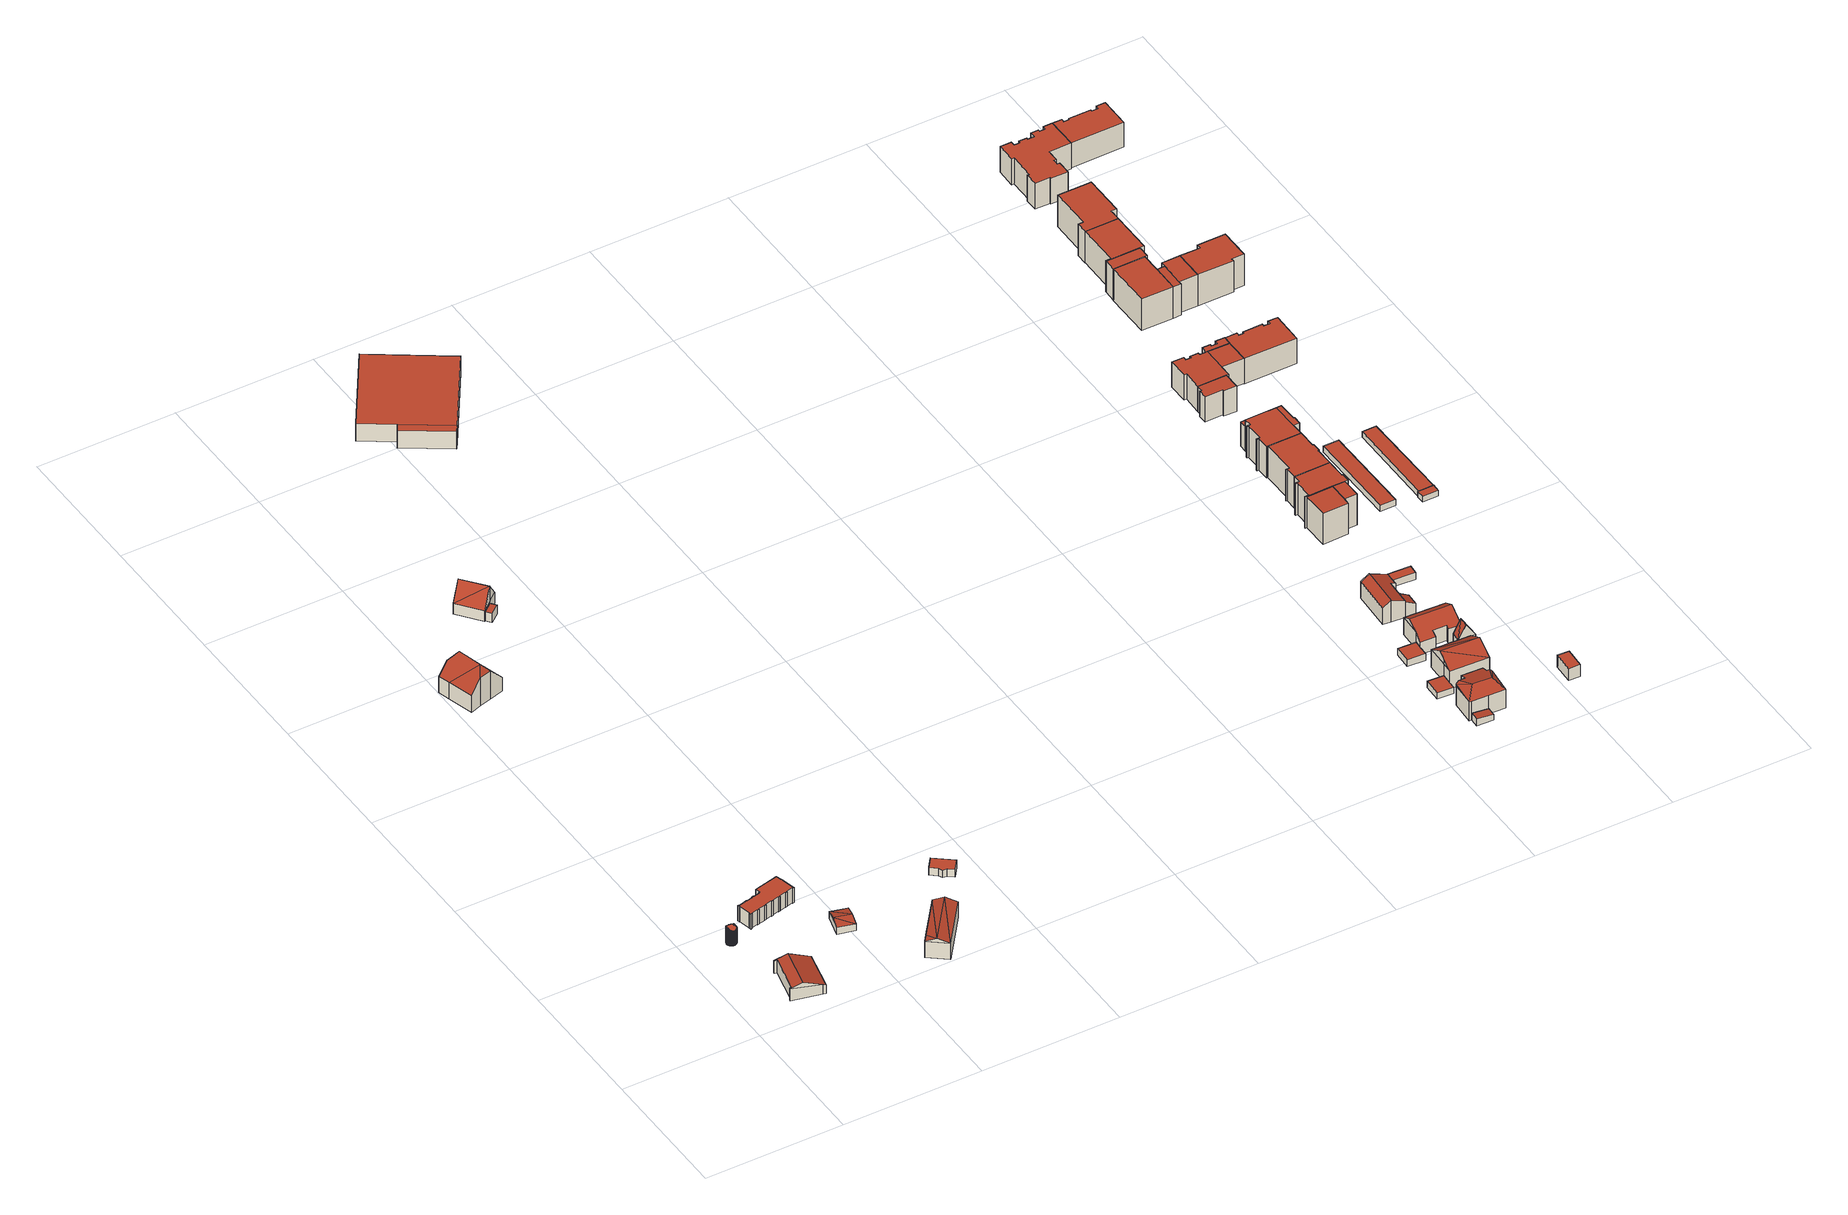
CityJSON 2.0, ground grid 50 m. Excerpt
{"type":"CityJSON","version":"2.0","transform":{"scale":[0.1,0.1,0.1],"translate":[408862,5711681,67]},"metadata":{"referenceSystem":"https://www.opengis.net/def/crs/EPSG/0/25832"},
"CityObjects":{
"building1":{"type":"Building","attributes":{"Gemeindeschluessel":"05978036","Geometrietyp2DReferenz":"3000","function":"31001_3036","roofType":"5000","measuredHeight":6.42},"geometry":[{"type":"MultiSurface","lod":"2","boundaries":[[[0,1,2,3]],[[1,4,5,2]],[[4,6,7,5]],[[6,8,9,7]],[[8,10,11,9]],[[10,12,13,11]],[[12,14,15,13]],[[14,16,17,15]],[[16,18,19,17]],[[18,0,3,19]],[[18,16,14,12,20,21]],[[6,4,1,0,21,20,10,8]],[[12,10,20]],[[0,18,21]],[[3,2,5,7,9,11,13,15,17,19]]],"semantics":{"surfaces":[{"type":"WallSurface"},{"type":"RoofSurface"},{"type":"GroundSurface"}],"values":[0,0,0,0,0,0,0,0,0,0,1,1,0,0,2]}}]},
"building2":{"type":"Building","attributes":{"Gemeindeschluessel":"05978036","Geometrietyp2DReferenz":"3000","function":"31001_9998","roofType":"5000","measuredHeight":7.36},"geometry":[{"type":"MultiSurface","lod":"2","boundaries":[[[22,23,24,25]],[[23,26,27,24]],[[26,28,29,27]],[[28,30,31,29]],[[30,32,33,31]],[[32,34,35,33]],[[34,36,37,35]],[[36,38,39,37]],[[38,40,41,39]],[[40,42,43,41]],[[42,44,45,43]],[[44,46,47,45]],[[46,48,49,47]],[[48,50,51,49]],[[50,52,53,51]],[[52,54,55,53]],[[54,56,57,55]],[[56,58,59,57]],[[58,60,61,59]],[[60,62,63,61]],[[62,64,65,63]],[[64,66,67,65]],[[66,68,69,67]],[[68,70,71,69]],[[70,72,73,71]],[[72,74,75,73]],[[74,76,77,75]],[[76,78,79,77]],[[78,80,81,79]],[[80,82,83,81]],[[82,84,85,83]],[[84,86,87,85]],[[86,88,89,87]],[[88,90,91,89]],[[90,92,93,91]],[[92,94,95,93]],[[94,96,97,95]],[[96,98,99,97]],[[98,100,101,99]],[[100,102,103,101]],[[102,104,105,103]],[[104,22,25,105]],[[38,36,34,32,30,28,106,107,108,44,42,40]],[[106,26,23,22,104,102,100,98,96,94,92,90,88,86,84,82,80,109,107]],[[48,46,108,107,109,78,76,74,72,70,68,66,64,62,60,58,56,54,52,50]],[[80,78,109]],[[28,26,106]],[[46,44,108]],[[25,24,27,29,31,33,35,37,39,41,43,45,47,49,51,53,55,57,59,61,63,65,67,69,71,73,75,77,79,81,83,85,87,89,91,93,95,97,99,101,103,105]]],"semantics":{"surfaces":[{"type":"WallSurface"},{"type":"RoofSurface"},{"type":"GroundSurface"}],"values":[0,0,0,0,0,0,0,0,0,0,0,0,0,0,0,0,0,0,0,0,0,0,0,0,0,0,0,0,0,0,0,0,0,0,0,0,0,0,0,0,0,0,1,1,1,0,0,0,2]}}]},
"building3":{"type":"Building","attributes":{"Gemeindeschluessel":"05978036","Geometrietyp2DReferenz":"3000","function":"31001_2000","roofType":"1000","measuredHeight":6},"geometry":[{"type":"MultiSurface","lod":"2","boundaries":[[[110,111,112,113]],[[111,114,115,112]],[[114,116,117,115]],[[116,118,119,117]],[[118,120,121,119]],[[120,122,123,121]],[[122,124,125,123]],[[124,126,127,125]],[[126,128,129,127]],[[128,130,131,129]],[[130,132,133,131]],[[132,134,135,133]],[[134,136,137,135]],[[136,138,139,137]],[[138,140,141,139]],[[140,142,143,141]],[[142,144,145,143]],[[144,146,147,145]],[[146,148,149,147]],[[148,150,151,149]],[[150,152,153,151]],[[152,154,155,153]],[[154,156,157,155]],[[156,158,159,157]],[[158,160,161,159]],[[160,162,163,161]],[[162,164,165,163]],[[164,166,167,165]],[[166,168,169,167]],[[168,170,171,169]],[[170,172,173,171]],[[172,174,175,173]],[[174,176,177,175]],[[176,178,179,177]],[[178,180,181,179]],[[180,182,183,181]],[[182,184,185,183]],[[184,186,187,185]],[[186,188,189,187]],[[188,190,191,189]],[[190,192,193,191]],[[192,194,195,193]],[[194,196,197,195]],[[196,198,199,197]],[[198,200,201,199]],[[200,202,203,201]],[[202,204,205,203]],[[204,206,207,205]],[[206,208,209,207]],[[208,210,211,209]],[[210,212,213,211]],[[212,110,113,213]],[[212,210,208,206,204,202,200,198,196,194,192,190,188,186,184,182,180,178,176,174,172,170,168,166,164,162,160,158,156,154,152,150,148,146,144,142,140,138,136,134,132,130,128,126,124,122,120,118,116,114,111,110]],[[113,112,115,117,119,121,123,125,127,129,131,133,135,137,139,141,143,145,147,149,151,153,155,157,159,161,163,165,167,169,171,173,175,177,179,181,183,185,187,189,191,193,195,197,199,201,203,205,207,209,211,213]]],"semantics":{"surfaces":[{"type":"WallSurface"},{"type":"RoofSurface"},{"type":"GroundSurface"}],"values":[0,0,0,0,0,0,0,0,0,0,0,0,0,0,0,0,0,0,0,0,0,0,0,0,0,0,0,0,0,0,0,0,0,0,0,0,0,0,0,0,0,0,0,0,0,0,0,0,0,0,0,0,1,2]}}]},
"building4":{"type":"Building","attributes":{"Gemeindeschluessel":"05978036","Geometrietyp2DReferenz":"3000","function":"31001_3200","roofType":"3100","measuredHeight":3.42},"geometry":[{"type":"MultiSurface","lod":"2","boundaries":[[[214,215,216,217]],[[215,218,219,216]],[[218,220,221,219]],[[220,214,217,221]],[[218,215,222]],[[214,220,223]],[[214,222,215]],[[222,214,223]],[[223,218,222]],[[218,223,220]],[[217,216,219,221]]],"semantics":{"surfaces":[{"type":"WallSurface"},{"type":"RoofSurface"},{"type":"GroundSurface"}],"values":[0,0,0,0,0,0,1,1,1,1,2]}}]},
"building5":{"type":"Building","attributes":{"Gemeindeschluessel":"05978036","Geometrietyp2DReferenz":"3000","function":"31001_1000","roofType":"3300","measuredHeight":14.23},"geometry":[{"type":"MultiSurface","lod":"2","boundaries":[[[224,225,226,227]],[[225,228,229,226]],[[228,230,231,229]],[[230,232,233,231]],[[232,234,235,233]],[[234,236,237,235]],[[236,238,239,237]],[[238,240,241,239]],[[240,242,243,241]],[[242,244,245,243]],[[244,246,247,245]],[[246,248,249,247]],[[248,250,251,249]],[[250,224,227,251]],[[242,240,238,236,234,232,252]],[[224,250,253]],[[232,230,228,253,252]],[[228,225,224,253]],[[246,244,242,252,253]],[[250,248,246,253]],[[227,226,229,231,233,235,237,239,241,243,245,247,249,251]]],"semantics":{"surfaces":[{"type":"WallSurface"},{"type":"RoofSurface"},{"type":"GroundSurface"}],"values":[0,0,0,0,0,0,0,0,0,0,0,0,0,0,1,1,1,1,1,1,2]}}]},
"building6":{"type":"Building","attributes":{"Gemeindeschluessel":"05978036","Geometrietyp2DReferenz":"3000","function":"31001_3020","roofType":"5000","measuredHeight":8.01},"geometry":[{"type":"MultiSurface","lod":"2","boundaries":[[[254,255,256,257]],[[255,258,259,256]],[[258,260,261,259]],[[260,262,263,261]],[[262,254,257,263]],[[264,260,258]],[[260,264,265]],[[255,265,264]],[[254,265,255]],[[265,254,262]],[[258,255,264]],[[262,260,265]],[[257,256,259,261,263]]],"semantics":{"surfaces":[{"type":"WallSurface"},{"type":"RoofSurface"},{"type":"GroundSurface"}],"values":[0,0,0,0,0,1,1,1,1,1,0,0,2]}}]},
"building7":{"type":"Building","attributes":{"Gemeindeschluessel":"05978036","Geometrietyp2DReferenz":"3000","function":"31001_1000"},"children":["building7-1","building7-2"]},
"building7-1":{"type":"BuildingPart","attributes":{"roofType":"3100","measuredHeight":10.63},"parents":["building7"],"geometry":[{"type":"MultiSurface","lod":"2","boundaries":[[[266,267,268,269,270]],[[271,272,273,274,275]],[[272,276,277,273]],[[276,278,279,277]],[[278,266,270,279]],[[280,266,278]],[[280,281,282,266]],[[281,280,276]],[[276,272,283,281]],[[267,282,281,283,271]],[[271,283,272]],[[266,282,267]],[[276,280,278]],[[270,269,274,273,277,279]],[[275,268,267,271]],[[275,274,269,268]]],"semantics":{"surfaces":[{"type":"WallSurface"},{"type":"RoofSurface"},{"type":"GroundSurface"},{"type":"ClosureSurface"}],"values":[0,0,0,0,0,1,1,1,1,0,0,0,0,2,0,3]}}]},
"building7-2":{"type":"BuildingPart","attributes":{"roofType":"1000","measuredHeight":3.67},"parents":["building7"],"geometry":[{"type":"MultiSurface","lod":"2","boundaries":[[[284,285,286,287]],[[285,275,274,286]],[[268,284,287,269]],[[268,275,285,284]],[[287,286,274,269]],[[269,274,275,268]]],"semantics":{"surfaces":[{"type":"WallSurface"},{"type":"RoofSurface"},{"type":"GroundSurface"},{"type":"ClosureSurface"}],"values":[0,0,0,1,2,3]}}]},
"building8":{"type":"Building","attributes":{"Gemeindeschluessel":"05978036","Geometrietyp2DReferenz":"3000","function":"31001_3200","roofType":"9999","measuredHeight":3},"geometry":[{"type":"MultiSurface","lod":"2","boundaries":[[[288,289,290,291,292,293,294]],[[294,293,295,296]],[[293,292,297,295]],[[292,291,298,297]],[[291,290,299,298]],[[290,289,300,299]],[[289,288,301,300]],[[288,294,296,301]],[[296,295,297,298,299,300,301]]],"semantics":{"surfaces":[{"type":"RoofSurface"},{"type":"WallSurface"},{"type":"GroundSurface"}],"values":[0,1,1,1,1,1,1,1,2]}}]},
"building9":{"type":"Building","attributes":{"Gemeindeschluessel":"05978036","Geometrietyp2DReferenz":"3000","function":"31001_3211"},"children":["building9-1","building9-2"]},
"building9-1":{"type":"BuildingPart","attributes":{"roofType":"1000","measuredHeight":7.12},"parents":["building9"],"geometry":[{"type":"MultiSurface","lod":"2","boundaries":[[[302,303,304,305]],[[303,306,307,304]],[[306,308,309,307]],[[308,306,303,302]],[[305,304,307,309]],[[308,302,305,309]]],"semantics":{"surfaces":[{"type":"WallSurface"},{"type":"RoofSurface"},{"type":"GroundSurface"},{"type":"ClosureSurface"}],"values":[0,0,0,1,2,3]}}]},
"building9-2":{"type":"BuildingPart","attributes":{"roofType":"1000","measuredHeight":7.13},"parents":["building9"],"geometry":[{"type":"MultiSurface","lod":"2","boundaries":[[[310,302,305,311]],[[308,312,313,309]],[[312,314,315,313]],[[314,310,311,315]],[[314,312,308,302,310]],[[311,305,309,313,315]],[[302,308,309,305]]],"semantics":{"surfaces":[{"type":"WallSurface"},{"type":"RoofSurface"},{"type":"GroundSurface"},{"type":"ClosureSurface"}],"values":[0,0,0,0,1,2,3]}}]},
"building10":{"type":"Building","attributes":{"Gemeindeschluessel":"05978036","Geometrietyp2DReferenz":"3000","function":"31001_2460","roofType":"2100","measuredHeight":2.63},"geometry":[{"type":"MultiSurface","lod":"2","boundaries":[[[316,317,318,319]],[[317,320,321,318]],[[320,322,323,321]],[[322,316,319,323]],[[322,320,317,316]],[[319,318,321,323]]],"semantics":{"surfaces":[{"type":"WallSurface"},{"type":"RoofSurface"},{"type":"GroundSurface"}],"values":[0,0,0,0,1,2]}}]},
"building11":{"type":"Building","attributes":{"Gemeindeschluessel":"05978036","Geometrietyp2DReferenz":"3000","function":"31001_2460","roofType":"1000","measuredHeight":2.49},"geometry":[{"type":"MultiSurface","lod":"2","boundaries":[[[324,325,326,327]],[[325,328,329,326]],[[328,330,331,329]],[[330,332,333,331]],[[332,324,327,333]],[[332,330,328,325,324]],[[327,326,329,331,333]]],"semantics":{"surfaces":[{"type":"WallSurface"},{"type":"RoofSurface"},{"type":"GroundSurface"}],"values":[0,0,0,0,0,1,2]}}]},
"building12":{"type":"Building","attributes":{"Gemeindeschluessel":"05978036","Geometrietyp2DReferenz":"3000","function":"31001_1000","roofType":"5000","measuredHeight":11.07},"geometry":[{"type":"MultiSurface","lod":"2","boundaries":[[[334,335,336,337]],[[335,338,339,336]],[[338,340,341,339]],[[340,342,343,341]],[[342,344,345,343]],[[344,346,347,345]],[[346,348,349,347]],[[348,350,351,349]],[[350,352,353,351]],[[352,354,318,353]],[[354,355,319,318]],[[355,334,337,319]],[[356,357,358]],[[334,357,356]],[[359,360,361]],[[352,360,359]],[[354,352,359,357,334,355]],[[359,361,362,363,364,365,358,357]],[[338,358,365,340]],[[340,365,364,342]],[[344,363,362,346]],[[342,364,363,344]],[[346,362,361,348]],[[348,361,360,350]],[[350,360,352]],[[335,356,358,338]],[[334,356,335]],[[337,336,339,341,343,345,347,349,351,353,318,319]]],"semantics":{"surfaces":[{"type":"WallSurface"},{"type":"RoofSurface"},{"type":"GroundSurface"}],"values":[0,0,0,0,0,0,0,0,0,0,0,0,1,1,1,1,1,1,0,0,0,0,0,0,0,0,0,2]}}]},
"building13":{"type":"Building","attributes":{"Gemeindeschluessel":"05978036","Geometrietyp2DReferenz":"3000","function":"31001_2460","roofType":"1000","measuredHeight":2.68},"geometry":[{"type":"MultiSurface","lod":"2","boundaries":[[[366,367,368,369]],[[367,370,371,368]],[[370,372,373,371]],[[372,374,375,373]],[[374,366,369,375]],[[374,372,370,367,366]],[[369,368,371,373,375]]],"semantics":{"surfaces":[{"type":"WallSurface"},{"type":"RoofSurface"},{"type":"GroundSurface"}],"values":[0,0,0,0,0,1,2]}}]},
"building14":{"type":"Building","attributes":{"Gemeindeschluessel":"05978036","Geometrietyp2DReferenz":"3000","function":"31001_1000","roofType":"5000","measuredHeight":10.61},"geometry":[{"type":"MultiSurface","lod":"2","boundaries":[[[376,377,378,331]],[[377,379,380,378]],[[379,381,382,380]],[[381,383,384,382]],[[383,385,333,384]],[[385,376,331,333]],[[383,386,387]],[[387,388,385,383]],[[386,381,379,377]],[[377,387,386]],[[376,388,387,377]],[[385,388,376]],[[381,386,383]],[[331,378,380,382,384,333]]],"semantics":{"surfaces":[{"type":"WallSurface"},{"type":"RoofSurface"},{"type":"GroundSurface"}],"values":[0,0,0,0,0,0,1,1,1,1,0,0,0,2]}}]},
"building15":{"type":"Building","attributes":{"Gemeindeschluessel":"05978036","Geometrietyp2DReferenz":"3000","function":"31001_1000","roofType":"5000","measuredHeight":9.04},"geometry":[{"type":"MultiSurface","lod":"2","boundaries":[[[389,390,391,392]],[[390,393,394,391]],[[393,395,396,394]],[[395,397,398,396]],[[397,399,400,398]],[[399,401,402,400]],[[401,403,404,402]],[[403,405,406,404]],[[405,389,392,406]],[[397,407,408,390,389,405,403,401,399]],[[407,395,393,408]],[[397,395,407]],[[393,390,408]],[[392,391,394,396,398,400,402,404,406]]],"semantics":{"surfaces":[{"type":"WallSurface"},{"type":"RoofSurface"},{"type":"GroundSurface"}],"values":[0,0,0,0,0,0,0,0,0,1,1,0,0,2]}}]},
"building16":{"type":"Building","attributes":{"Gemeindeschluessel":"05978036","Geometrietyp2DReferenz":"3000","function":"31001_2460","roofType":"5000","measuredHeight":11.62},"geometry":[{"type":"MultiSurface","lod":"2","boundaries":[[[409,410,411,412]],[[410,413,414,411]],[[413,415,416,414]],[[415,409,412,416]],[[417,413,418]],[[413,417,415]],[[409,418,410]],[[418,409,417]],[[409,415,417]],[[413,410,418]],[[412,411,414,416]]],"semantics":{"surfaces":[{"type":"WallSurface"},{"type":"RoofSurface"},{"type":"GroundSurface"}],"values":[0,0,0,0,1,1,1,1,0,0,2]}}]},
"building17":{"type":"Building","attributes":{"Gemeindeschluessel":"05978036","Geometrietyp2DReferenz":"3000","function":"31001_1000"},"children":["building17-1","building17-2","building17-3"]},
"building17-1":{"type":"BuildingPart","attributes":{"roofType":"3100","measuredHeight":8.59},"parents":["building17"],"geometry":[{"type":"MultiSurface","lod":"2","boundaries":[[[419,420,421,422]],[[420,423,424,425,421]],[[426,427,428,429,430]],[[427,431,432,428]],[[431,433,434,432]],[[433,435,436,434]],[[435,437,438,439,436]],[[440,419,422,441,442]],[[435,433,431,427]],[[427,426,423,420,419,440,437,435]],[[422,421,425,429,428,432,434,436,439,441]],[[430,424,423,426]],[[430,429,425,424]],[[440,442,438,437]],[[442,441,439,438]]],"semantics":{"surfaces":[{"type":"WallSurface"},{"type":"RoofSurface"},{"type":"GroundSurface"},{"type":"ClosureSurface"}],"values":[0,0,0,0,0,0,0,0,1,1,2,0,3,0,3]}}]},
"building17-2":{"type":"BuildingPart","attributes":{"roofType":"1000","measuredHeight":2.7},"parents":["building17"],"geometry":[{"type":"MultiSurface","lod":"2","boundaries":[[[438,443,444,439]],[[443,445,446,444]],[[445,447,448,446]],[[447,442,441,448]],[[442,447,445,443,438]],[[439,444,446,448,441]],[[439,441,442,438]]],"semantics":{"surfaces":[{"type":"WallSurface"},{"type":"RoofSurface"},{"type":"GroundSurface"},{"type":"ClosureSurface"}],"values":[0,0,0,0,1,2,3]}}]},
"building17-3":{"type":"BuildingPart","attributes":{"roofType":"2100","measuredHeight":6.03},"parents":["building17"],"geometry":[{"type":"MultiSurface","lod":"2","boundaries":[[[424,449,450,425]],[[449,451,452,450]],[[451,430,429,452]],[[430,451,449,424]],[[425,450,452,429]],[[425,429,430,424]]],"semantics":{"surfaces":[{"type":"WallSurface"},{"type":"RoofSurface"},{"type":"GroundSurface"},{"type":"ClosureSurface"}],"values":[0,0,0,1,2,3]}}]},
"building18":{"type":"Building","attributes":{"Gemeindeschluessel":"05978036","Geometrietyp2DReferenz":"3000","function":"31001_2460","roofType":"1000","measuredHeight":4.81},"geometry":[{"type":"MultiSurface","lod":"2","boundaries":[[[453,454,455,456]],[[454,457,458,455]],[[457,459,460,458]],[[459,453,456,460]],[[459,457,454,453]],[[456,455,458,460]]],"semantics":{"surfaces":[{"type":"WallSurface"},{"type":"RoofSurface"},{"type":"GroundSurface"}],"values":[0,0,0,0,1,2]}}]},
"building19":{"type":"Building","attributes":{"Gemeindeschluessel":"05978036","Geometrietyp2DReferenz":"3000","function":"31001_1000"},"children":["building19-1","building19-2","building19-3"]},
"building19-1":{"type":"BuildingPart","attributes":{"roofType":"1000","measuredHeight":12.62},"parents":["building19"],"geometry":[{"type":"MultiSurface","lod":"2","boundaries":[[[461,462,463,464]],[[462,465,466,463]],[[465,467,468,466]],[[467,469,470,468]],[[471,472,473,474,475]],[[472,476,477,473]],[[476,478,479,477]],[[478,480,481,479]],[[480,482,483,481]],[[482,484,485,483]],[[484,486,487,485]],[[486,488,489,487]],[[488,461,464,489]],[[488,486,484,482,480,478,476,472,471,490,469,467,465,462,461]],[[464,463,466,468,470,491,474,473,477,479,481,483,485,487,489]],[[475,492,490,471]],[[475,474,491,492]],[[491,470,469,490,492]]],"semantics":{"surfaces":[{"type":"WallSurface"},{"type":"RoofSurface"},{"type":"GroundSurface"},{"type":"ClosureSurface"}],"values":[0,0,0,0,0,0,0,0,0,0,0,0,0,1,2,0,3,3]}}]},
"building19-2":{"type":"BuildingPart","attributes":{"roofType":"1000","measuredHeight":12.56},"parents":["building19"],"geometry":[{"type":"MultiSurface","lod":"2","boundaries":[[[493,494,495,496]],[[494,475,474,495]],[[497,493,496,498]],[[497,492,475,494,493]],[[496,495,474,491,498]],[[491,474,475,492]],[[498,491,492,497]]],"semantics":{"surfaces":[{"type":"WallSurface"},{"type":"RoofSurface"},{"type":"GroundSurface"},{"type":"ClosureSurface"}],"values":[0,0,0,1,2,3,3]}}]},
"building19-3":{"type":"BuildingPart","attributes":{"roofType":"1000","measuredHeight":12.63},"parents":["building19"],"geometry":[{"type":"MultiSurface","lod":"2","boundaries":[[[499,500,470,469]],[[499,501,497,498,500]],[[490,501,499,469]],[[470,500,498,491]],[[492,497,501,490]],[[492,491,498,497]],[[491,492,490,469,470]]],"semantics":{"surfaces":[{"type":"WallSurface"},{"type":"RoofSurface"},{"type":"GroundSurface"},{"type":"ClosureSurface"}],"values":[0,0,1,2,0,3,3]}}]},
"building20":{"type":"Building","attributes":{"Gemeindeschluessel":"05978036","Geometrietyp2DReferenz":"3000","function":"31001_1000","roofType":"1000","measuredHeight":12.58},"geometry":[{"type":"MultiSurface","lod":"2","boundaries":[[[502,503,504,505]],[[503,506,507,504]],[[506,461,464,507]],[[461,488,489,464]],[[488,508,509,489]],[[508,510,511,509]],[[510,512,513,511]],[[512,514,515,513]],[[514,516,517,515]],[[516,518,519,517]],[[518,520,521,519]],[[520,502,505,521]],[[520,518,516,514,512,510,508,488,461,506,503,502]],[[505,504,507,464,489,509,511,513,515,517,519,521]]],"semantics":{"surfaces":[{"type":"WallSurface"},{"type":"RoofSurface"},{"type":"GroundSurface"}],"values":[0,0,0,0,0,0,0,0,0,0,0,0,1,2]}}]},
"building21":{"type":"Building","attributes":{"Gemeindeschluessel":"05978036","Geometrietyp2DReferenz":"3000","function":"31001_1000"},"children":["building21-1","building21-2","building21-3"]},
"building21-1":{"type":"BuildingPart","attributes":{"roofType":"1000","measuredHeight":12.56},"parents":["building21"],"geometry":[{"type":"MultiSurface","lod":"2","boundaries":[[[522,523,524,525]],[[523,526,527,524]],[[526,528,529,527]],[[528,530,531,529]],[[522,525,532,533]],[[533,530,528,526,523,522]],[[525,524,527,529,531,532]],[[533,532,531,530]]],"semantics":{"surfaces":[{"type":"WallSurface"},{"type":"RoofSurface"},{"type":"GroundSurface"},{"type":"ClosureSurface"}],"values":[0,0,0,0,0,1,2,3]}}]},
"building21-2":{"type":"BuildingPart","attributes":{"roofType":"1000","measuredHeight":9.82},"parents":["building21"],"geometry":[{"type":"MultiSurface","lod":"2","boundaries":[[[534,535,536,537]],[[535,538,539,536]],[[538,540,541,539]],[[540,538,535,534]],[[537,536,539,541]],[[537,541,540,534]]],"semantics":{"surfaces":[{"type":"WallSurface"},{"type":"RoofSurface"},{"type":"GroundSurface"},{"type":"ClosureSurface"}],"values":[0,0,0,1,2,3]}}]},
"building21-3":{"type":"BuildingPart","attributes":{"roofType":"1000","measuredHeight":12.49},"parents":["building21"],"geometry":[{"type":"MultiSurface","lod":"2","boundaries":[[[542,533,532,541,540]],[[530,518,543,531]],[[518,516,544,543]],[[516,545,546,544]],[[545,547,548,546]],[[547,549,550,548]],[[549,551,552,550]],[[551,553,554,552]],[[553,555,556,554]],[[555,557,558,556]],[[557,559,560,558]],[[559,561,562,560]],[[561,563,534,537,562]],[[563,561,559,557,555,553,551,549,547,545,516,518,530,533,542]],[[541,532,531,543,544,546,548,550,552,554,556,558,560,562,537]],[[531,532,533,530]],[[540,534,563,542]],[[540,541,537,534]]],"semantics":{"surfaces":[{"type":"WallSurface"},{"type":"RoofSurface"},{"type":"GroundSurface"},{"type":"ClosureSurface"}],"values":[0,0,0,0,0,0,0,0,0,0,0,0,0,1,2,3,0,3]}}]},
"building22":{"type":"Building","attributes":{"Gemeindeschluessel":"05978036","Geometrietyp2DReferenz":"3000","function":"31001_1000"},"children":["building22-1","building22-2","building22-3","building22-4"]},
"building22-1":{"type":"BuildingPart","attributes":{"roofType":"1000","measuredHeight":10.11},"parents":["building22"],"geometry":[{"type":"MultiSurface","lod":"2","boundaries":[[[564,565,566,567]],[[565,568,569,566]],[[568,570,571,569]],[[570,572,573,571]],[[572,574,575,573]],[[574,576,577,575]],[[576,578,579,577]],[[580,581,582,583]],[[580,584,585,581]],[[586,587,588,589]],[[587,590,591,588]],[[590,564,567,591]],[[590,587,586,584,580,583,592,578,576,574,572,570,568,565,564]],[[567,566,569,571,573,575,577,579,593,582,581,585,589,588,591]],[[593,579,578,592]],[[583,582,593,592]],[[589,585,584,586]]],"semantics":{"surfaces":[{"type":"WallSurface"},{"type":"RoofSurface"},{"type":"GroundSurface"},{"type":"ClosureSurface"}],"values":[0,0,0,0,0,0,0,0,0,0,0,0,1,2,3,3,3]}}]},
"building22-2":{"type":"BuildingPart","attributes":{"roofType":"1000","measuredHeight":10.15},"parents":["building22"],"geometry":[{"type":"MultiSurface","lod":"2","boundaries":[[[594,595,596,597]],[[595,598,599,596]],[[598,600,601,599]],[[600,602,603,601]],[[602,604,605,603]],[[604,606,607,608,605]],[[609,594,597,579,578]],[[609,606,604,602,600,598,595,594]],[[597,596,599,601,603,605,608,593,579]],[[578,592,607,606,609]],[[578,579,593,592]],[[592,593,608,607]]],"semantics":{"surfaces":[{"type":"WallSurface"},{"type":"RoofSurface"},{"type":"GroundSurface"},{"type":"ClosureSurface"}],"values":[0,0,0,0,0,0,0,1,2,0,3,3]}}]},
"building22-3":{"type":"BuildingPart","attributes":{"roofType":"1000","measuredHeight":10.15},"parents":["building22"],"geometry":[{"type":"MultiSurface","lod":"2","boundaries":[[[610,611,612,613]],[[611,614,615,612]],[[614,616,617,615]],[[616,618,619,617]],[[618,620,621,619]],[[620,622,586,589,621]],[[623,610,613,585,584]],[[623,622,620,618,616,614,611,610]],[[613,612,615,617,619,621,589,585]],[[584,586,622,623]],[[584,585,589,586]]],"semantics":{"surfaces":[{"type":"WallSurface"},{"type":"RoofSurface"},{"type":"GroundSurface"},{"type":"ClosureSurface"}],"values":[0,0,0,0,0,0,0,1,2,0,3]}}]},
"building22-4":{"type":"BuildingPart","attributes":{"roofType":"1000","measuredHeight":10.11},"parents":["building22"],"geometry":[{"type":"MultiSurface","lod":"2","boundaries":[[[624,583,582,625]],[[607,624,625,608]],[[607,592,583,624]],[[625,582,593,608]],[[593,582,583,592]],[[593,592,607,608]]],"semantics":{"surfaces":[{"type":"WallSurface"},{"type":"RoofSurface"},{"type":"GroundSurface"},{"type":"ClosureSurface"}],"values":[0,0,1,2,3,3]}}]},
"building23":{"type":"Building","attributes":{"Gemeindeschluessel":"05978036","Geometrietyp2DReferenz":"3000","function":"31001_2460","roofType":"1000","measuredHeight":2.29},"geometry":[{"type":"MultiSurface","lod":"2","boundaries":[[[626,627,628,629]],[[627,630,631,628]],[[630,632,633,631]],[[632,626,629,633]],[[632,630,627,626]],[[629,628,631,633]]],"semantics":{"surfaces":[{"type":"WallSurface"},{"type":"RoofSurface"},{"type":"GroundSurface"}],"values":[0,0,0,0,1,2]}}]},
"building24":{"type":"Building","attributes":{"Gemeindeschluessel":"05978036","Geometrietyp2DReferenz":"3000","function":"31001_2500","roofType":"1000","measuredHeight":2.37},"geometry":[{"type":"MultiSurface","lod":"2","boundaries":[[[634,635,636,637]],[[635,638,639,636]],[[638,640,641,639]],[[640,634,637,641]],[[640,638,635,634]],[[637,636,639,641]]],"semantics":{"surfaces":[{"type":"WallSurface"},{"type":"RoofSurface"},{"type":"GroundSurface"}],"values":[0,0,0,0,1,2]}}]},
"building25":{"type":"Building","attributes":{"Gemeindeschluessel":"05978036","Geometrietyp2DReferenz":"3000","function":"31001_2460","roofType":"1000","measuredHeight":2.22},"geometry":[{"type":"MultiSurface","lod":"2","boundaries":[[[642,643,644,645]],[[643,646,647,644]],[[646,648,649,647]],[[648,650,651,649]],[[650,642,645,651]],[[650,648,646,643,642]],[[645,644,647,649,651]]],"semantics":{"surfaces":[{"type":"WallSurface"},{"type":"RoofSurface"},{"type":"GroundSurface"}],"values":[0,0,0,0,0,1,2]}}]},
"building26":{"type":"Building","attributes":{"Gemeindeschluessel":"05978036","Geometrietyp2DReferenz":"3000","function":"31001_1000"},"children":["building26-1","building26-2","building26-3"]},
"building26-1":{"type":"BuildingPart","attributes":{"roofType":"1000","measuredHeight":12.62},"parents":["building26"],"geometry":[{"type":"MultiSurface","lod":"2","boundaries":[[[652,653,654,655]],[[656,657,658,659]],[[657,660,661,658]],[[660,657,656,653,652]],[[655,654,659,658,661]],[[659,654,653,656]],[[655,661,660,652]]],"semantics":{"surfaces":[{"type":"WallSurface"},{"type":"RoofSurface"},{"type":"GroundSurface"},{"type":"ClosureSurface"}],"values":[0,0,0,1,2,3,3]}}]},
"building26-2":{"type":"BuildingPart","attributes":{"roofType":"1000","measuredHeight":12.66},"parents":["building26"],"geometry":[{"type":"MultiSurface","lod":"2","boundaries":[[[662,663,664,665]],[[663,666,667,664]],[[666,668,656,659,667]],[[669,662,665,654,653]],[[669,668,666,663,662]],[[665,664,667,659,654]],[[653,656,668,669]],[[653,654,659,656]]],"semantics":{"surfaces":[{"type":"WallSurface"},{"type":"RoofSurface"},{"type":"GroundSurface"},{"type":"ClosureSurface"}],"values":[0,0,0,0,1,2,0,3]}}]},
"building26-3":{"type":"BuildingPart","attributes":{"roofType":"1000","measuredHeight":12.63},"parents":["building26"],"geometry":[{"type":"MultiSurface","lod":"2","boundaries":[[[670,671,672,673]],[[671,674,652,655,672]],[[675,676,677,661,660]],[[676,670,673,677]],[[676,675,674,671,670]],[[673,672,655,661,677]],[[660,652,674,675]],[[660,661,655,652]]],"semantics":{"surfaces":[{"type":"WallSurface"},{"type":"RoofSurface"},{"type":"GroundSurface"},{"type":"ClosureSurface"}],"values":[0,0,0,0,1,2,0,3]}}]},
"building27":{"type":"Building","attributes":{"Gemeindeschluessel":"05978036","Geometrietyp2DReferenz":"3000","function":"31001_1000","roofType":"1000","measuredHeight":10.19},"geometry":[{"type":"MultiSurface","lod":"2","boundaries":[[[624,678,679,680]],[[678,681,682,679]],[[681,683,684,682]],[[683,685,686,684]],[[685,687,688,686]],[[687,689,690,688]],[[689,691,692,690]],[[691,693,694,692]],[[693,695,696,694]],[[695,697,698,696]],[[697,699,700,698]],[[699,624,680,700]],[[699,697,695,693,691,689,687,685,683,681,678,624]],[[680,679,682,684,686,688,690,692,694,696,698,700]]],"semantics":{"surfaces":[{"type":"WallSurface"},{"type":"RoofSurface"},{"type":"GroundSurface"}],"values":[0,0,0,0,0,0,0,0,0,0,0,0,1,2]}}]},
"building28":{"type":"Building","attributes":{"Gemeindeschluessel":"05978036","Geometrietyp2DReferenz":"3000","function":"31001_1000"},"children":["building28-1","building28-2"]},
"building28-1":{"type":"BuildingPart","attributes":{"roofType":"1000","measuredHeight":12.74},"parents":["building28"],"geometry":[{"type":"MultiSurface","lod":"2","boundaries":[[[701,702,703,704]],[[702,705,706,707,703]],[[708,709,710,711,712]],[[709,713,714,710]],[[713,715,716,714]],[[715,701,704,716]],[[715,713,709,708,705,702,701]],[[704,703,707,711,710,714,716]],[[712,706,705,708]],[[712,711,707,706]]],"semantics":{"surfaces":[{"type":"WallSurface"},{"type":"RoofSurface"},{"type":"GroundSurface"},{"type":"ClosureSurface"}],"values":[0,0,0,0,0,0,1,2,0,3]}}]},
"building28-2":{"type":"BuildingPart","attributes":{"roofType":"1000","measuredHeight":12.63},"parents":["building28"],"geometry":[{"type":"MultiSurface","lod":"2","boundaries":[[[717,671,718,719]],[[671,670,720,718]],[[670,712,711,720]],[[706,717,719,707]],[[706,712,670,671,717]],[[719,718,720,711,707]],[[707,711,712,706]]],"semantics":{"surfaces":[{"type":"WallSurface"},{"type":"RoofSurface"},{"type":"GroundSurface"},{"type":"ClosureSurface"}],"values":[0,0,0,0,1,2,3]}}]},
"building29":{"type":"Building","attributes":{"Gemeindeschluessel":"05978036","Geometrietyp2DReferenz":"3000","function":"31001_1000","roofType":"1000","measuredHeight":12.8},"geometry":[{"type":"MultiSurface","lod":"2","boundaries":[[[701,715,721,722]],[[715,723,724,721]],[[723,725,726,724]],[[725,727,728,726]],[[727,729,730,728]],[[729,731,732,730]],[[731,733,734,732]],[[733,701,722,734]],[[733,731,729,727,725,723,715,701]],[[722,721,724,726,728,730,732,734]]],"semantics":{"surfaces":[{"type":"WallSurface"},{"type":"RoofSurface"},{"type":"GroundSurface"}],"values":[0,0,0,0,0,0,0,0,1,2]}}]},
"building30":{"type":"Building","attributes":{"Gemeindeschluessel":"05978036","Geometrietyp2DReferenz":"3000","function":"31001_1000","roofType":"1000","measuredHeight":12.67},"geometry":[{"type":"MultiSurface","lod":"2","boundaries":[[[735,666,667,736]],[[666,663,664,667]],[[663,737,738,664]],[[737,739,740,738]],[[739,741,742,740]],[[741,743,744,742]],[[743,745,746,744]],[[745,735,736,746]],[[745,743,741,739,737,663,666,735]],[[736,667,664,738,740,742,744,746]]],"semantics":{"surfaces":[{"type":"WallSurface"},{"type":"RoofSurface"},{"type":"GroundSurface"}],"values":[0,0,0,0,0,0,0,0,1,2]}}]},
"building31":{"type":"Building","attributes":{"Gemeindeschluessel":"05978036","Geometrietyp2DReferenz":"3000","function":"31001_1000","roofType":"1000","measuredHeight":10.41},"geometry":[{"type":"MultiSurface","lod":"2","boundaries":[[[747,748,749,750]],[[748,751,752,749]],[[751,753,754,752]],[[753,755,756,754]],[[755,757,758,756]],[[757,759,760,758]],[[759,761,762,760]],[[761,763,764,762]],[[763,765,766,764]],[[765,767,768,766]],[[767,769,770,768]],[[769,771,772,770]],[[771,773,774,772]],[[773,775,776,774]],[[775,777,778,776]],[[777,779,780,778]],[[779,781,782,780]],[[781,783,784,782]],[[783,785,786,784]],[[785,787,788,786]],[[787,789,790,788]],[[789,791,792,790]],[[791,793,794,792]],[[793,795,796,794]],[[795,797,798,796]],[[797,799,800,798]],[[799,801,802,800]],[[801,747,750,802]],[[801,799,797,795,793,791,789,787,785,783,781,779,777,775,773,771,769,767,765,763,761,759,757,755,753,751,748,747]],[[750,749,752,754,756,758,760,762,764,766,768,770,772,774,776,778,780,782,784,786,788,790,792,794,796,798,800,802]]],"semantics":{"surfaces":[{"type":"WallSurface"},{"type":"RoofSurface"},{"type":"GroundSurface"}],"values":[0,0,0,0,0,0,0,0,0,0,0,0,0,0,0,0,0,0,0,0,0,0,0,0,0,0,0,0,1,2]}}]},
"building32":{"type":"Building","attributes":{"Gemeindeschluessel":"05978036","Geometrietyp2DReferenz":"3000","function":"31001_1000","roofType":"1000","measuredHeight":10.02},"geometry":[{"type":"MultiSurface","lod":"2","boundaries":[[[801,803,804,805]],[[803,806,807,804]],[[806,808,809,807]],[[808,810,811,809]],[[810,812,813,811]],[[812,814,815,813]],[[814,816,817,815]],[[816,818,819,817]],[[818,820,821,819]],[[820,822,823,821]],[[822,747,824,823]],[[747,801,805,824]],[[747,822,820,818,816,814,812,810,808,806,803,801]],[[805,804,807,809,811,813,815,817,819,821,823,824]]],"semantics":{"surfaces":[{"type":"WallSurface"},{"type":"RoofSurface"},{"type":"GroundSurface"}],"values":[0,0,0,0,0,0,0,0,0,0,0,0,1,2]}}]}
},
"vertices":[
[161,84,67],[162,89,67],[162,89,18],[161,84,18],[167,88,69],[167,88,18],[196,222,69],[196,222,18],[187,224,66],[187,224,18],[188,228,66],[188,228,18],[307,202,51],[307,202,18],[277,69,51],[277,69,18],[275,59,51],[275,59,18],[265,61,56],[265,61,18],[234,218,82],[202,75,82],
[164,438,74],[165,438,74],[165,438,13],[164,438,13],[166,436,75],[166,436,13],[168,435,76],[168,435,13],[169,433,75],[169,433,13],[170,431,74],[170,431,13],[171,428,73],[171,428,13],[171,425,72],[171,425,13],[171,422,72],[171,422,13],[170,419,73],[170,419,13],[169,416,74],[169,416,13],[167,413,76],[167,413,13],[165,411,77],[165,411,13],[162,409,75],[162,409,13],[159,408,74],[159,408,13],[156,407,74],[156,407,13],[154,407,73],[154,407,13],[151,407,73],[151,407,13],[149,408,73],[149,408,13],[147,409,74],[147,409,13],[145,410,74],[145,410,13],[144,411,75],[144,411,13],[142,412,76],[142,412,13],[141,413,77],[141,413,13],[140,415,78],[140,415,13],[139,417,80],[139,417,13],[138,419,82],[138,419,13],[137,422,84],[137,422,13],[137,425,86],[137,425,13],[137,428,85],[137,428,13],[138,431,83],[138,431,13],[139,434,80],[139,434,13],[141,436,78],[141,436,13],[144,438,75],[144,438,13],[146,440,74],[146,440,13],[149,441,73],[149,441,13],[152,442,72],[152,442,13],[155,442,72],[155,442,13],[157,441,72],[157,441,13],[159,441,72],[159,441,13],[161,440,73],[161,440,13],[163,439,73],[163,439,13],[168,435,77],[157,424,87],[165,412,78],[137,426,87],
[234,451,77],[235,452,77],[235,452,17],[234,451,17],[226,494,77],[226,494,17],[224,493,77],[224,493,17],[223,501,77],[223,501,17],[228,502,77],[228,502,17],[229,500,77],[229,500,17],[252,506,77],[252,506,17],[252,508,77],[252,508,17],[258,509,77],[258,509,17],[258,507,77],[258,507,17],[282,512,77],[282,512,17],[281,515,77],[281,515,17],[287,516,77],[287,516,17],[288,514,77],[288,514,17],[311,519,77],[311,519,17],[311,521,77],[311,521,17],[315,522,77],[315,522,17],[311,540,77],[311,540,17],[398,560,77],[398,560,17],[402,542,77],[402,542,17],[404,543,77],[404,543,17],[406,535,77],[406,535,17],[405,535,77],[405,535,17],[414,493,77],[414,493,17],[415,493,77],[415,493,17],[417,485,77],[417,485,17],[411,484,77],[411,484,17],[411,486,77],[411,486,17],[387,481,77],[387,481,17],[388,479,77],[388,479,17],[382,477,77],[382,477,17],[381,479,77],[381,479,17],[358,474,77],[358,474,17],[358,472,77],[358,472,17],[353,471,77],[353,471,17],[352,473,77],[352,473,17],[329,467,77],[329,467,17],[329,465,77],[329,465,17],[323,464,77],[323,464,17],[323,466,77],[323,466,17],[300,461,77],[300,461,17],[300,459,77],[300,459,17],[294,457,77],[294,457,17],[294,459,77],[294,459,17],[270,454,77],[270,454,17],[271,452,77],[271,452,17],[265,451,77],[265,451,17],[264,453,77],[264,453,17],[241,447,77],[241,447,17],[241,445,77],[241,445,17],[236,444,77],[236,444,17],
[473,367,41],[533,352,41],[533,352,14],[473,367,14],[513,273,41],[513,273,14],[453,289,41],[453,289,14],[523,312,49],[463,328,49],
[80,1805,122],[41,1794,73],[41,1794,8],[80,1805,8],[16,1885,73],[16,1885,8],[4,1928,73],[4,1928,8],[38,1937,116],[38,1937,8],[59,1943,116],[59,1943,8],[54,1962,92],[54,1962,8],[79,1969,92],[79,1969,8],[84,1950,116],[84,1950,8],[93,1953,116],[93,1953,8],[138,1965,63],[138,1965,8],[147,1932,63],[147,1932,8],[175,1832,63],[175,1832,8],[125,1818,122],[125,1818,8],[72,1919,150],[96,1833,150],
[647,77,80],[751,211,80],[751,211,16],[647,77,16],[815,161,80],[815,161,16],[691,1,80],[691,1,16],[627,51,80],[627,51,16],[781,187,96],[657,27,96],
[362,2185,72],[326,2156,72],[326,2156,65],[326,2156,28],[362,2185,28],[292,2128,72],[289,2126,72],[289,2126,28],[292,2128,28],[292,2128,65],[224,2207,72],[224,2207,28],[296,2266,72],[296,2266,28],[260,2237,134],[325,2156,134],[326,2156,133],[292,2128,77],
[341,2137,65],[307,2110,65],[307,2110,28],[341,2137,28],
[868,416,50],[840,379,50],[865,360,50],[871,346,50],[885,344,50],[905,329,50],[933,366,50],[905,329,20],[933,366,20],[885,344,20],[871,346,20],[865,360,20],[840,379,20],[868,416,20],
[663,2910,95],[647,2885,95],[647,2885,24],[663,2910,24],[492,2985,95],[492,2985,24],[508,3010,95],[508,3010,24],
[845,3190,95],[845,3190,24],[400,3081,95],[400,3081,24],[582,3361,95],[582,3361,24],
[2659,139,57],[2719,136,52],[2719,136,30],[2659,139,30],[2717,103,52],[2717,103,30],[2657,106,57],[2657,106,30],
[2678,278,53],[2620,281,53],[2620,281,28],[2678,278,28],[2623,346,53],[2623,346,28],[2681,343,53],[2681,343,28],[2679,303,53],[2679,303,28],
[2650,139,105],[2654,224,105],[2654,224,30],[2650,139,30],[2663,224,105],[2663,224,30],[2686,223,105],[2686,223,30],[2687,247,105],[2687,247,30],[2763,244,105],[2763,244,30],[2762,221,105],[2762,221,30],[2773,221,105],[2773,221,30],[2782,220,105],[2782,220,30],[2778,133,105],[2778,133,30],[2719,136,105],[2659,139,105],[2654,224,116],[2680,172,141],[2663,224,126],[2750,168,141],[2782,220,116],[2773,221,125],[2762,221,125],[2763,244,119],[2687,247,119],[2686,223,126],
[2685,458,57],[2620,461,57],[2620,461,30],[2685,458,30],[2623,524,57],[2623,524,30],[2688,520,57],[2688,520,30],[2686,491,57],[2686,491,30],
[2681,343,99],[2685,424,99],[2685,424,28],[2780,419,99],[2780,419,28],[2824,417,99],[2824,417,28],[2818,296,99],[2818,296,28],[2679,303,99],[2821,360,134],[2682,367,134],[2681,343,121],
[2686,491,78],[2688,520,96],[2688,520,29],[2686,491,29],[2692,600,98],[2692,600,29],[2839,593,98],[2839,593,29],[2834,492,84],[2834,492,29],[2789,495,84],[2789,495,29],[2790,506,90],[2790,506,29],[2741,508,90],[2741,508,29],[2740,488,78],[2740,488,29],[2837,554,120],[2690,561,120],
[2780,419,97],[2782,453,97],[2782,453,33],[2780,419,33],[2841,450,97],[2841,450,33],[2840,416,97],[2840,416,33],[2807,418,149],[2808,452,149],
[2762,766,85],[2745,767,92],[2745,767,27],[2762,766,27],[2742,720,92],[2742,720,88],[2742,720,27],[2739,671,92],[2691,674,113],[2691,674,27],[2739,671,27],[2739,671,88],[2662,676,92],[2662,676,27],[2671,822,92],[2671,822,27],[2700,820,113],[2700,820,27],[2737,818,97],[2737,818,54],[2737,818,27],[2765,816,85],[2765,816,27],[2765,816,54],
[2739,852,54],[2739,852,27],[2864,845,54],[2864,845,27],[2862,810,54],[2862,810,27],
[2780,717,67],[2780,717,27],[2777,669,67],[2777,669,27],
[3016,217,80],[3057,215,80],[3057,215,32],[3016,217,32],[3053,141,80],[3053,141,32],[3012,143,80],[3012,143,32],
[2846,1298,156],[2847,1227,156],[2847,1227,30],[2846,1298,30],[2850,1227,156],[2850,1227,30],[2851,1197,156],[2851,1197,30],[2839,1196,156],[2839,1196,30],[2700,1194,156],[2694,1194,156],[2694,1194,30],[2700,1194,30],[2700,1194,155],[2694,1198,156],[2694,1198,30],[2710,1198,156],[2710,1198,30],[2709,1263,156],[2709,1263,30],[2701,1263,156],[2701,1263,30],[2701,1269,156],[2701,1269,30],[2717,1269,156],[2717,1269,30],[2716,1296,156],[2716,1296,30],[2793,1196,156],[2793,1196,30],[2793,1196,155],
[2794,1101,155],[2701,1099,155],[2701,1099,30],[2794,1101,30],[2794,1124,155],[2794,1124,30],
[2840,1125,156],[2840,1125,30],[2794,1124,156],
[2848,1397,156],[2848,1366,156],[2848,1366,30],[2848,1397,30],[2845,1365,156],[2845,1365,30],[2716,1337,156],[2716,1337,30],[2711,1337,156],[2711,1337,30],[2711,1339,156],[2711,1339,30],[2724,1339,156],[2724,1339,30],[2722,1464,156],[2722,1464,30],[2843,1465,156],[2843,1465,30],[2844,1397,156],[2844,1397,30],
[2859,1610,156],[2860,1538,156],[2860,1538,31],[2859,1610,31],[2864,1538,156],[2864,1538,31],[2864,1509,156],[2864,1509,31],[2842,1508,156],[2842,1508,31],[2841,1609,31],[2841,1609,156],
[2728,1608,129],[2728,1635,129],[2728,1635,31],[2728,1608,31],[2813,1636,129],[2813,1636,31],[2813,1609,129],[2813,1609,31],
[2813,1609,156],[2843,1465,31],[2722,1464,31],[2717,1463,156],[2717,1463,31],[2716,1507,156],[2716,1507,31],[2710,1506,156],[2710,1506,31],[2710,1512,156],[2710,1512,31],[2722,1512,156],[2722,1512,31],[2721,1576,156],[2721,1576,31],[2715,1576,156],[2715,1576,31],[2715,1581,156],[2715,1581,31],[2729,1581,156],[2729,1581,31],[2728,1608,156],
[2687,1981,140],[2730,1981,140],[2730,1981,39],[2687,1981,39],[2730,1968,140],[2730,1968,39],[2749,1968,140],[2749,1968,39],[2749,1975,140],[2749,1975,39],[2779,1975,140],[2779,1975,39],[2779,1967,140],[2779,1967,39],[2802,1967,140],[2802,1967,39],[2807,1838,140],[2807,1838,39],[2807,1879,39],[2807,1879,140],[2798,1838,140],[2798,1838,39],[2695,1838,140],[2696,1907,140],[2696,1907,39],[2695,1838,39],[2687,1907,140],[2687,1907,39],[2807,1967,140],[2807,1967,39],
[2802,1990,141],[2831,1990,141],[2831,1990,39],[2802,1990,39],[2831,1983,141],[2831,1983,39],[2853,1983,141],[2853,1983,39],[2853,1996,141],[2853,1996,39],[2887,1996,141],[2887,1996,39],[2887,1965,141],[2887,1965,140],[2887,1965,39],[2802,1967,141],
[2798,1776,141],[2752,1777,141],[2752,1777,39],[2798,1776,39],[2752,1783,141],[2752,1783,39],[2688,1783,141],[2688,1783,39],[2688,1815,141],[2688,1815,39],[2695,1815,141],[2695,1815,39],[2695,1838,141],[2798,1838,141],
[2887,1879,140],[2887,1879,39],
[2993,1488,45],[2996,1152,45],[2996,1152,22],[2993,1488,22],[2940,1152,45],[2940,1152,22],[2937,1488,45],[2937,1488,22],
[3132,1121,46],[3075,1121,46],[3075,1121,23],[3132,1121,23],[3075,1150,46],[3075,1150,23],[3132,1150,46],[3132,1150,23],
[3077,1151,45],[3077,1486,45],[3077,1486,23],[3077,1151,23],[3127,1486,45],[3127,1486,23],[3132,1151,45],[3132,1151,23],[3098,1151,45],[3098,1151,23],
[2863,2363,163],[2892,2363,163],[2892,2363,37],[2863,2363,37],[2892,2274,163],[2892,2263,163],[2892,2263,37],[2892,2274,37],[2863,2263,163],[2863,2263,37],
[2892,2381,164],[2958,2381,164],[2958,2381,37],[2892,2381,37],[2958,2274,164],[2958,2274,37],[2892,2274,164],[2892,2363,164],
[2749,2433,164],[2863,2433,164],[2863,2433,37],[2749,2433,37],[2863,2363,164],[2863,2263,164],[2749,2263,164],[2749,2263,37],
[2887,1996,140],[2887,1996,38],[2887,1879,38],[2932,1996,140],[2932,1996,38],[2932,1984,140],[2932,1984,38],[2950,1984,140],[2950,1984,38],[2950,1991,140],[2950,1991,38],[3021,1991,140],[3021,1991,38],[3021,1983,140],[3021,1983,38],[3043,1982,140],[3043,1982,38],[3043,1995,140],[3043,1995,38],[3078,1995,140],[3078,1995,38],[3077,1878,140],[3077,1878,38],
[2887,2632,165],[2887,2477,165],[2887,2477,38],[2887,2632,38],[2872,2477,165],[2872,2477,164],[2872,2477,38],[2749,2477,165],[2749,2480,165],[2749,2480,38],[2749,2477,38],[2749,2477,164],[2767,2480,165],[2767,2480,38],[2767,2632,165],[2767,2632,38],
[2872,2433,164],[2863,2433,38],[2872,2433,38],[2749,2433,38],
[2767,2632,37],[2887,2632,37],[2767,2673,165],[2767,2673,37],[2785,2673,165],[2785,2673,37],[2785,2825,165],[2785,2825,37],[2906,2825,165],[2906,2825,37],[2906,2673,165],[2906,2673,37],[2887,2673,165],[2887,2673,37],
[3088,2274,164],[3088,2274,37],[3031,2381,164],[3031,2381,37],[3031,2397,164],[3031,2397,37],[3132,2397,164],[3132,2397,37],[3132,2284,164],[3132,2284,37],[3088,2284,164],[3088,2284,37],
[2966,3044,139],[2886,3043,139],[2886,3043,35],[2966,3044,35],[2886,3001,139],[2886,3001,35],[2877,3001,139],[2877,3001,35],[2877,2981,139],[2877,2981,35],[2886,2981,139],[2886,2981,35],[2886,2931,139],[2886,2931,35],[2824,2931,139],[2824,2931,35],[2824,2936,139],[2824,2936,35],[2770,2936,139],[2770,2936,35],[2770,2982,139],[2770,2982,35],[2777,2982,139],[2777,2982,35],[2777,3073,139],[2777,3073,35],[2769,3073,139],[2769,3073,35],[2769,3144,139],[2769,3144,35],[2810,3144,139],[2810,3144,35],[2810,3128,139],[2810,3128,35],[2831,3128,139],[2831,3128,35],[2831,3136,139],[2831,3136,35],[2861,3136,139],[2861,3136,35],[2861,3130,139],[2861,3130,35],[2884,3130,139],[2884,3130,35],[2884,3151,139],[2884,3151,35],[2912,3151,139],[2912,3151,35],[2912,3144,139],[2912,3144,35],[2933,3144,139],[2933,3144,35],[2932,3157,139],[2932,3157,35],[2965,3157,139],[2965,3157,35],
[3000,3157,139],[3000,3157,39],[2965,3157,39],[3000,3145,139],[3000,3145,39],[3020,3145,139],[3020,3145,39],[3020,3150,139],[3020,3150,39],[3100,3150,139],[3100,3150,39],[3100,3144,139],[3100,3144,39],[3124,3144,139],[3124,3144,39],[3124,3157,139],[3124,3157,39],[3157,3157,139],[3157,3157,39],[3157,3045,139],[3157,3045,39],[2966,3044,39]
]}
